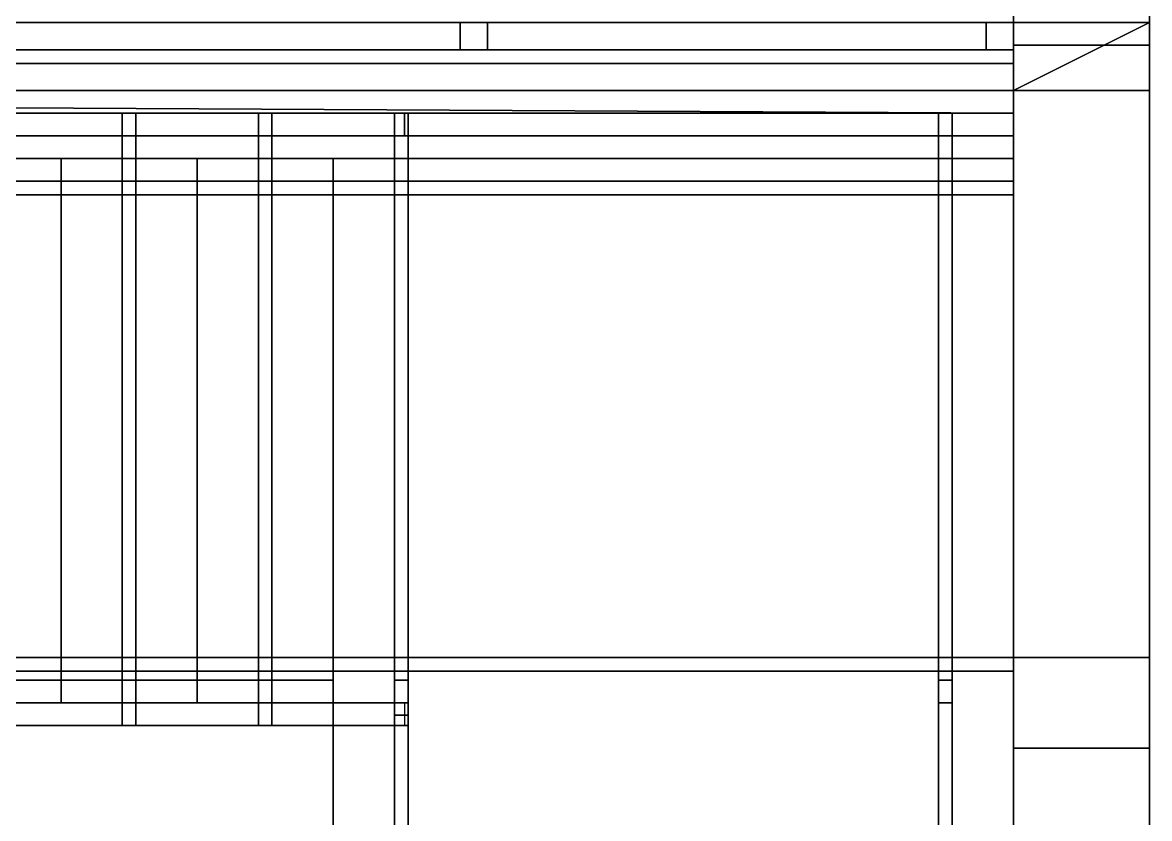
# Model space of a CAD drawing. Header units: millimetres. Extents: x 116.8 to 135.8, y -35.1 to -13.1.
# Drawn here: x 131.358 to 133.843, y -24.745 to -22.99 of the extents above; entities that cross this region are included whole.
import ezdxf

# ---------------------------------------------------------------- set-up
doc = ezdxf.new("R2010")
doc.units = ezdxf.units.MM
for name, color, linetype in [('copertura', 252, 'Continuous'), ('cromato', 251, 'Continuous'), ('Layer_riv', 41, 'Continuous'), ('marmo', 7, 'Continuous'), ('parete_interna', 7, 'Continuous'), ('pavimento', 253, 'Continuous'), ('RIVESTIMENTO', 33, 'Continuous'), ('soffitto', 41, 'Continuous'), ('vetro', 137, 'Continuous')]:
    doc.layers.add(name, color=color, linetype=linetype)

msp = doc.modelspace()

# ---------------------------------------------------------------- linework, layer by layer
at = {"layer": 'copertura'}
for points in [[(133.843, -22.4899, 5.6817), (133.843, -23.1399, 5.7), (128.843, -23.1399, 5.7), (128.843, -22.4899, 5.7)], [(128.843, -22.4899, 6), (128.843, -23.1399, 6), (133.843, -23.1399, 6), (133.843, -22.4899, 5.9817)], [(133.843, -23.1399, 5.7), (133.843, -22.4899, 5.6817), (133.843, -22.4899, 5.9817), (133.843, -23.1399, 6)], [(133.843, -25.6399, 6.3), (126.343, -25.6399, 6.3), (126.343, -23.1399, 6.3), (133.843, -23.1399, 6.3)], [(126.343, -23.1399, 5.7), (133.843, -23.1399, 5.7), (133.843, -23.1399, 6.3), (126.343, -23.1399, 6.3)], [(128.843, -23.1399, 5.7), (133.843, -23.1399, 5.7), (133.843, -23.1399, 6), (128.843, -23.1399, 6)], [(133.843, -23.1399, 5.7), (133.843, -23.1399, 6.3), (133.843, -28.1399, 6.3), (133.843, -28.1399, 5.7)]]:
    msp.add_3dface(points, dxfattribs=at)
at = {"layer": 'cromato'}
for points in [[(132.383, -23.0499), (132.383, -22.9899), (132.323, -22.9899), (132.323, -23.0499)], [(132.323, -23.0499, 5.7), (132.323, -22.9899, 5.7), (132.383, -22.9899, 5.7), (132.383, -23.0499, 5.7)], [(132.323, -23.0499), (132.323, -22.9899), (132.323, -22.9899, 5.7), (132.323, -23.0499, 5.7)], [(132.323, -22.9899), (132.383, -22.9899), (132.383, -22.9899, 5.7), (132.323, -22.9899, 5.7)], [(132.383, -22.9899), (132.383, -23.0499), (132.383, -23.0499, 5.7), (132.383, -22.9899, 5.7)], [(133.543, -23.0499), (133.543, -22.9899), (133.483, -22.9899), (133.483, -23.0499)], [(133.483, -23.0499, 5.7), (133.483, -22.9899, 5.7), (133.543, -22.9899, 5.7), (133.543, -23.0499, 5.7)], [(133.483, -23.0499), (133.483, -22.9899), (133.483, -22.9899, 5.7), (133.483, -23.0499, 5.7)], [(133.483, -22.9899), (133.543, -22.9899), (133.543, -22.9899, 5.7), (133.483, -22.9899, 5.7)], [(133.543, -22.9899), (133.543, -23.0499), (133.543, -23.0499, 5.7), (133.543, -22.9899, 5.7)], [(132.383, -23.0499, 5.7), (132.323, -23.0499, 5.7), (132.323, -23.0499), (132.383, -23.0499)], [(133.543, -23.0499, 5.7), (133.483, -23.0499, 5.7), (133.483, -23.0499), (133.543, -23.0499)], [(132.2003, -23.1899, 1.9475), (132.208, -23.1899, 1.9175), (129.408, -23.1899, 0.3784), (129.408, -23.1899, 0.4126)], [(129.408, -23.1899, 0.3784), (132.208, -23.1899, 1.9175), (132.208, -23.2399, 1.9175), (129.408, -23.2399, 0.3784)], [(132.2003, -23.2399, 1.9475), (129.408, -23.2399, 0.4126), (129.408, -23.1899, 0.4126), (132.2003, -23.1899, 1.9475)], [(132.2003, -23.1899, 2.3292), (132.208, -23.1899, 2.2992), (129.408, -23.1899, 0.76), (129.408, -23.1899, 0.7943)], [(129.408, -23.1899, 0.76), (132.208, -23.1899, 2.2992), (132.208, -23.2399, 2.2992), (129.408, -23.2399, 0.76)], [(132.2003, -23.2399, 2.3292), (129.408, -23.2399, 0.7943), (129.408, -23.1899, 0.7943), (132.2003, -23.1899, 2.3292)], [(131.578, -23.1899, 0.9817), (131.608, -23.1899, 0.9817), (131.608, -23.1899, 1.9694), (131.578, -23.1899, 1.9529)], [(131.578, -23.1899, 1.9529), (131.608, -23.1899, 1.9694), (131.608, -23.2399, 1.9694), (131.578, -23.2399, 1.9529)], [(131.608, -23.1899, 0.9817), (131.578, -23.1899, 0.9817), (131.578, -23.2399, 0.9817), (131.608, -23.2399, 0.9817)], [(131.578, -23.2399, 0.9817), (131.578, -23.2399, 1.9529), (131.578, -23.1899, 1.9529), (131.578, -23.1899, 0.9817)], [(131.608, -23.1899, 1.9694), (131.608, -23.1899, 0.9817), (131.608, -23.2399, 0.9817), (131.608, -23.2399, 1.9694)], [(131.878, -23.1899, 1.1483), (131.908, -23.1899, 1.1483), (131.908, -23.1899, 2.1343), (131.878, -23.1899, 2.1178)], [(131.878, -23.1899, 2.1178), (131.908, -23.1899, 2.1343), (131.908, -23.2399, 2.1343), (131.878, -23.2399, 2.1178)], [(131.908, -23.1899, 1.1483), (131.878, -23.1899, 1.1483), (131.878, -23.2399, 1.1483), (131.908, -23.2399, 1.1483)], [(131.878, -23.2399, 1.1483), (131.878, -23.2399, 2.1178), (131.878, -23.1899, 2.1178), (131.878, -23.1899, 1.1483)], [(131.908, -23.1899, 2.1343), (131.908, -23.1899, 1.1483), (131.908, -23.2399, 1.1483), (131.908, -23.2399, 2.1343)], [(132.178, -23.1899, 1.2992), (132.208, -23.1899, 1.2992), (132.208, -23.1899, 2.2992), (132.178, -23.1899, 2.2827)], [(132.178, -23.1899, 2.2827), (132.208, -23.1899, 2.2992), (132.208, -23.2399, 2.2992), (132.178, -23.2399, 2.2827)], [(132.208, -23.1899, 1.2992), (132.178, -23.1899, 1.2992), (132.178, -23.2399, 1.2992), (132.208, -23.2399, 1.2992)], [(132.178, -23.2399, 1.2992), (132.178, -23.2399, 2.2827), (132.178, -23.1899, 2.2827), (132.178, -23.1899, 1.2992)], [(132.208, -23.1899, 1.9175), (132.2003, -23.1899, 1.9475), (132.2003, -23.2399, 1.9475), (132.208, -23.2399, 1.9175)], [(132.208, -23.1899, 2.2992), (132.2003, -23.1899, 2.3292), (132.2003, -23.2399, 2.3292), (132.208, -23.2399, 2.2992)], [(133.543, -23.1899, 2.3292), (133.543, -23.1899, 2.2992), (132.208, -23.1899, 2.2992), (132.2003, -23.1899, 2.3292)], [(132.2003, -23.1899, 2.3292), (132.208, -23.1899, 2.2992), (132.208, -23.2399, 2.2992), (132.2003, -23.2399, 2.3292)], [(133.543, -23.2399, 2.3292), (132.2003, -23.2399, 2.3292), (132.2003, -23.1899, 2.3292), (133.543, -23.1899, 2.3292)], [(133.543, -23.1899, 1.9475), (133.543, -23.1899, 1.9175), (132.208, -23.1899, 1.9175), (132.2003, -23.1899, 1.9475)], [(132.2003, -23.1899, 1.9475), (132.208, -23.1899, 1.9175), (132.208, -23.2399, 1.9175), (132.2003, -23.2399, 1.9475)], [(133.543, -23.2399, 1.9475), (132.2003, -23.2399, 1.9475), (132.2003, -23.1899, 1.9475), (133.543, -23.1899, 1.9475)], [(132.208, -23.1899, 2.2992), (132.208, -23.1899, 1.2992), (132.208, -23.2399, 1.2992), (132.208, -23.2399, 2.2992)], [(132.208, -23.1899, 2.2992), (133.543, -23.1899, 2.2992), (133.543, -23.2399, 2.2992), (132.208, -23.2399, 2.2992)], [(132.208, -23.1899, 1.9175), (133.543, -23.1899, 1.9175), (133.543, -23.2399, 1.9175), (132.208, -23.2399, 1.9175)], [(133.378, -23.1899, 1.2992), (133.408, -23.1899, 1.2992), (133.408, -23.1899, 2.2992), (133.378, -23.1899, 2.2992)], [(133.378, -23.1899, 2.2992), (133.408, -23.1899, 2.2992), (133.408, -23.2399, 2.2992), (133.378, -23.2399, 2.2992)], [(133.408, -23.1899, 1.2992), (133.378, -23.1899, 1.2992), (133.378, -23.2399, 1.2992), (133.408, -23.2399, 1.2992)], [(133.378, -23.2399, 1.2992), (133.378, -23.2399, 2.2992), (133.378, -23.1899, 2.2992), (133.378, -23.1899, 1.2992)], [(133.408, -23.1899, 2.2992), (133.408, -23.1899, 1.2992), (133.408, -23.2399, 1.2992), (133.408, -23.2399, 2.2992)], [(133.543, -23.1899, 2.2992), (133.543, -23.1899, 2.3292), (133.543, -23.2399, 2.3292), (133.543, -23.2399, 2.2992)], [(133.543, -23.1899, 1.9175), (133.543, -23.1899, 1.9475), (133.543, -23.2399, 1.9475), (133.543, -23.2399, 1.9175)], [(129.408, -23.2399, 0.4126), (129.408, -23.2399, 0.3784), (132.208, -23.2399, 1.9175), (132.2003, -23.2399, 1.9475)], [(129.408, -23.2399, 0.7943), (129.408, -23.2399, 0.76), (132.208, -23.2399, 2.2992), (132.2003, -23.2399, 2.3292)], [(131.608, -23.2399, 1.0117), (131.608, -23.2399, 0.9817), (131.578, -23.2399, 0.9817), (131.578, -23.2399, 1.0117)], [(131.578, -23.2399, 1.0117), (131.578, -23.2399, 0.9817), (131.578, -23.3399, 0.9817), (131.578, -23.3399, 1.0117)], [(131.578, -23.2399, 0.9817), (131.608, -23.2399, 0.9817), (131.608, -23.3399, 0.9817), (131.578, -23.3399, 0.9817)], [(131.608, -23.3399, 1.0117), (131.578, -23.3399, 1.0117), (131.578, -23.2399, 1.0117), (131.608, -23.2399, 1.0117)], [(131.578, -23.2399, 1.9529), (131.608, -23.2399, 1.9694), (131.608, -23.2399, 0.9817), (131.578, -23.2399, 0.9817)], [(131.608, -23.2399, 0.9817), (131.608, -23.2399, 1.0117), (131.608, -23.3399, 1.0117), (131.608, -23.3399, 0.9817)], [(131.908, -23.2399, 1.1783), (131.908, -23.2399, 1.1483), (131.878, -23.2399, 1.1483), (131.878, -23.2399, 1.1783)], [(131.878, -23.2399, 1.1783), (131.878, -23.2399, 1.1483), (131.878, -23.3399, 1.1483), (131.878, -23.3399, 1.1783)], [(131.878, -23.2399, 1.1483), (131.908, -23.2399, 1.1483), (131.908, -23.3399, 1.1483), (131.878, -23.3399, 1.1483)], [(131.908, -23.3399, 1.1783), (131.878, -23.3399, 1.1783), (131.878, -23.2399, 1.1783), (131.908, -23.2399, 1.1783)], [(131.878, -23.2399, 2.1178), (131.908, -23.2399, 2.1343), (131.908, -23.2399, 1.1483), (131.878, -23.2399, 1.1483)], [(131.908, -23.2399, 1.1483), (131.908, -23.2399, 1.1783), (131.908, -23.3399, 1.1783), (131.908, -23.3399, 1.1483)], [(132.208, -23.2399, 1.3292), (132.208, -23.2399, 1.2992), (132.178, -23.2399, 1.2992), (132.178, -23.2399, 1.3292)], [(132.178, -23.2399, 1.3292), (132.178, -23.2399, 1.2992), (132.178, -23.3399, 1.2992), (132.178, -23.3399, 1.3292)], [(132.178, -23.2399, 1.2992), (132.208, -23.2399, 1.2992), (132.208, -23.3399, 1.2992), (132.178, -23.3399, 1.2992)], [(132.208, -23.3399, 1.3292), (132.178, -23.3399, 1.3292), (132.178, -23.2399, 1.3292), (132.208, -23.2399, 1.3292)], [(132.178, -23.2399, 2.2827), (132.208, -23.2399, 2.2992), (132.208, -23.2399, 1.2992), (132.178, -23.2399, 1.2992)], [(132.2003, -23.2399, 2.3292), (132.208, -23.2399, 2.2992), (133.543, -23.2399, 2.2992), (133.543, -23.2399, 2.3292)], [(132.2003, -23.2399, 1.9475), (132.208, -23.2399, 1.9175), (133.543, -23.2399, 1.9175), (133.543, -23.2399, 1.9475)], [(132.208, -23.2399, 1.2992), (132.208, -23.2399, 1.3292), (132.208, -23.3399, 1.3292), (132.208, -23.3399, 1.2992)], [(133.378, -23.2399, 1.3292), (133.378, -23.2399, 1.2992), (133.378, -23.3399, 1.2992), (133.378, -23.3399, 1.3292)], [(133.378, -23.2399, 1.2992), (133.408, -23.2399, 1.2992), (133.408, -23.3399, 1.2992), (133.378, -23.3399, 1.2992)], [(133.408, -23.3399, 1.3292), (133.378, -23.3399, 1.3292), (133.378, -23.2399, 1.3292), (133.408, -23.2399, 1.3292)], [(133.408, -23.2399, 1.3292), (133.408, -23.2399, 1.2992), (133.378, -23.2399, 1.2992), (133.378, -23.2399, 1.3292)], [(133.378, -23.2399, 2.2992), (133.408, -23.2399, 2.2992), (133.408, -23.2399, 1.2992), (133.378, -23.2399, 1.2992)], [(133.408, -23.2399, 1.2992), (133.408, -23.2399, 1.3292), (133.408, -23.3399, 1.3292), (133.408, -23.3399, 1.2992)], [(131.443, -23.3399, 0.97), (131.443, -23.3399, 0.95), (131.143, -23.3399, 0.95), (131.143, -23.3399, 0.97)], [(131.143, -23.3399, 0.95), (131.443, -23.3399, 0.95), (131.443, -24.4399, 0.95), (131.143, -24.4399, 0.95)], [(131.443, -24.4399, 0.97), (131.143, -24.4399, 0.97), (131.143, -23.3399, 0.97), (131.443, -23.3399, 0.97)], [(131.578, -23.3399, 0.845), (131.608, -23.3399, 0.815), (131.308, -23.3399, 0.815), (131.308, -23.3399, 0.845)], [(131.308, -23.3399, 0.815), (131.608, -23.3399, 0.815), (131.608, -23.3699, 0.815), (131.308, -23.3699, 0.815)], [(131.578, -23.3699, 0.845), (131.308, -23.3699, 0.845), (131.308, -23.3399, 0.845), (131.578, -23.3399, 0.845)], [(131.443, -23.3399, 0.95), (131.443, -23.3399, 0.97), (131.443, -24.4399, 0.97), (131.443, -24.4399, 0.95)], [(131.743, -23.3399, 1.1367), (131.743, -23.3399, 1.1167), (131.443, -23.3399, 1.1167), (131.443, -23.3399, 1.1367)], [(131.443, -23.3399, 1.1367), (131.443, -23.3399, 1.1167), (131.443, -24.4399, 1.1167), (131.443, -24.4399, 1.1367)], [(131.443, -23.3399, 1.1167), (131.743, -23.3399, 1.1167), (131.743, -24.4399, 1.1167), (131.443, -24.4399, 1.1167)], [(131.743, -24.4399, 1.1367), (131.443, -24.4399, 1.1367), (131.443, -23.3399, 1.1367), (131.743, -23.3399, 1.1367)], [(131.608, -23.3399, 1.1167), (131.608, -23.3399, 0.815), (131.578, -23.3399, 0.845), (131.578, -23.3399, 1.1167)], [(131.578, -23.3399, 1.1167), (131.578, -23.3399, 0.845), (131.578, -23.3699, 0.845), (131.578, -23.3699, 1.1167)], [(131.578, -23.3399, 0.845), (131.608, -23.3399, 0.815), (131.608, -23.3699, 0.815), (131.578, -23.3699, 0.845)], [(131.608, -23.3699, 1.1167), (131.578, -23.3699, 1.1167), (131.578, -23.3399, 1.1167), (131.608, -23.3399, 1.1167)], [(131.608, -23.3399, 0.815), (131.578, -23.3399, 0.845), (131.578, -23.3699, 0.845), (131.608, -23.3699, 0.815)], [(131.608, -23.3399, 0.845), (131.608, -23.3399, 0.815), (131.578, -23.3399, 0.815), (131.578, -23.3399, 0.845)], [(131.578, -23.3399, 0.845), (131.578, -23.3399, 0.815), (131.578, -24.4399, 0.815), (131.578, -24.4399, 0.845)], [(131.578, -23.3399, 0.815), (131.608, -23.3399, 0.815), (131.608, -24.4399, 0.815), (131.578, -24.4399, 0.815)], [(131.608, -24.4399, 0.845), (131.578, -24.4399, 0.845), (131.578, -23.3399, 0.845), (131.608, -23.3399, 0.845)], [(131.578, -23.3399, 1.0117), (131.578, -23.3399, 0.9817), (131.608, -23.3399, 0.9817), (131.608, -23.3399, 1.0117)], [(131.878, -23.3399, 1.0117), (131.908, -23.3399, 0.9817), (131.608, -23.3399, 0.9817), (131.608, -23.3399, 1.0117)], [(131.608, -23.3399, 1.0117), (131.608, -23.3399, 0.9817), (131.608, -23.3699, 0.9817), (131.608, -23.3699, 1.0117)], [(131.608, -23.3399, 0.9817), (131.908, -23.3399, 0.9817), (131.908, -23.3699, 0.9817), (131.608, -23.3699, 0.9817)], [(131.878, -23.3699, 1.0117), (131.608, -23.3699, 1.0117), (131.608, -23.3399, 1.0117), (131.878, -23.3399, 1.0117)], [(131.608, -23.3399, 0.815), (131.608, -23.3399, 1.1167), (131.608, -23.3699, 1.1167), (131.608, -23.3699, 0.815)], [(131.608, -23.3399, 0.815), (131.608, -23.3399, 0.845), (131.608, -24.4399, 0.845), (131.608, -24.4399, 0.815)], [(131.743, -23.3399, 1.1167), (131.743, -23.3399, 1.1367), (131.743, -24.4399, 1.1367), (131.743, -24.4399, 1.1167)], [(132.043, -23.3399, 1.3033), (132.043, -23.3399, 1.2833), (131.743, -23.3399, 1.2833), (131.743, -23.3399, 1.3033)], [(131.743, -23.3399, 1.3033), (131.743, -23.3399, 1.2833), (131.743, -24.4399, 1.2833), (131.743, -24.4399, 1.3033)], [(131.743, -23.3399, 1.2833), (132.043, -23.3399, 1.2833), (132.043, -24.4399, 1.2833), (131.743, -24.4399, 1.2833)], [(132.043, -24.4399, 1.3033), (131.743, -24.4399, 1.3033), (131.743, -23.3399, 1.3033), (132.043, -23.3399, 1.3033)], [(131.908, -23.3399, 0.9817), (131.878, -23.3399, 1.0117), (131.878, -23.3699, 1.0117), (131.908, -23.3699, 0.9817)], [(131.908, -23.3399, 1.2833), (131.908, -23.3399, 0.9817), (131.878, -23.3399, 1.0117), (131.878, -23.3399, 1.2833)], [(131.878, -23.3399, 1.2833), (131.878, -23.3399, 1.0117), (131.878, -23.3699, 1.0117), (131.878, -23.3699, 1.2833)], [(131.878, -23.3399, 1.0117), (131.908, -23.3399, 0.9817), (131.908, -23.3699, 0.9817), (131.878, -23.3699, 1.0117)], [(131.908, -23.3699, 1.2833), (131.878, -23.3699, 1.2833), (131.878, -23.3399, 1.2833), (131.908, -23.3399, 1.2833)], [(131.908, -23.3399, 1.0117), (131.908, -23.3399, 0.9817), (131.878, -23.3399, 0.9817), (131.878, -23.3399, 1.0117)], [(131.878, -23.3399, 1.0117), (131.878, -23.3399, 0.9817), (131.878, -24.4399, 0.9817), (131.878, -24.4399, 1.0117)], [(131.878, -23.3399, 0.9817), (131.908, -23.3399, 0.9817), (131.908, -24.4399, 0.9817), (131.878, -24.4399, 0.9817)], [(131.908, -24.4399, 1.0117), (131.878, -24.4399, 1.0117), (131.878, -23.3399, 1.0117), (131.908, -23.3399, 1.0117)], [(131.878, -23.3399, 1.1783), (131.878, -23.3399, 1.1483), (131.908, -23.3399, 1.1483), (131.908, -23.3399, 1.1783)], [(133.543, -23.3399, 1.1783), (133.543, -23.3399, 1.1483), (131.908, -23.3399, 1.1483), (131.908, -23.3399, 1.1783)], [(131.908, -23.3399, 1.1783), (131.908, -23.3399, 1.1483), (131.908, -23.3699, 1.1483), (131.908, -23.3699, 1.1783)], [(131.908, -23.3399, 1.1483), (133.543, -23.3399, 1.1483), (133.543, -23.3699, 1.1483), (131.908, -23.3699, 1.1483)], [(133.543, -23.3699, 1.1783), (131.908, -23.3699, 1.1783), (131.908, -23.3399, 1.1783), (133.543, -23.3399, 1.1783)], [(131.908, -23.3399, 0.9817), (131.908, -23.3399, 1.2833), (131.908, -23.3699, 1.2833), (131.908, -23.3699, 0.9817)], [(131.908, -23.3399, 0.9817), (131.908, -23.3399, 1.0117), (131.908, -24.4399, 1.0117), (131.908, -24.4399, 0.9817)], [(132.043, -23.3399, 1.2833), (132.043, -23.3399, 1.3033), (132.043, -24.4399, 1.3033), (132.043, -24.4399, 1.2833)], [(133.543, -23.3399, 1.47), (133.543, -23.3399, 1.45), (132.043, -23.3399, 1.45), (132.043, -23.3399, 1.47)], [(132.043, -23.3399, 1.47), (132.043, -23.3399, 1.45), (132.043, -26.0399, 1.45), (132.043, -26.0399, 1.47)], [(132.043, -23.3399, 1.45), (133.543, -23.3399, 1.45), (133.543, -26.0399, 1.45), (132.043, -26.0399, 1.45)], [(133.543, -26.0399, 1.47), (132.043, -26.0399, 1.47), (132.043, -23.3399, 1.47), (133.543, -23.3399, 1.47)], [(132.208, -23.3399, 1.45), (132.208, -23.3399, 1.1783), (132.178, -23.3399, 1.1783), (132.178, -23.3399, 1.45)], [(132.178, -23.3399, 1.45), (132.178, -23.3399, 1.1783), (132.178, -23.3699, 1.1783), (132.178, -23.3699, 1.45)], [(132.178, -23.3399, 1.1783), (132.208, -23.3399, 1.1783), (132.208, -23.3699, 1.1783), (132.178, -23.3699, 1.1783)], [(132.208, -23.3699, 1.45), (132.178, -23.3699, 1.45), (132.178, -23.3399, 1.45), (132.208, -23.3399, 1.45)], [(132.208, -23.3399, 1.1783), (132.208, -23.3399, 1.1483), (132.178, -23.3399, 1.1483), (132.178, -23.3399, 1.1783)], [(132.178, -23.3399, 1.1783), (132.178, -23.3399, 1.1483), (132.178, -24.4399, 1.1483), (132.178, -24.4399, 1.1783)], [(132.178, -23.3399, 1.1483), (132.208, -23.3399, 1.1483), (132.208, -24.4399, 1.1483), (132.178, -24.4399, 1.1483)], [(132.208, -24.4399, 1.1783), (132.178, -24.4399, 1.1783), (132.178, -23.3399, 1.1783), (132.208, -23.3399, 1.1783)], [(132.178, -23.3399, 1.3292), (132.178, -23.3399, 1.2992), (132.208, -23.3399, 1.2992), (132.208, -23.3399, 1.3292)], [(132.208, -23.3399, 1.1783), (132.208, -23.3399, 1.45), (132.208, -23.3699, 1.45), (132.208, -23.3699, 1.1783)], [(132.208, -23.3399, 1.1483), (132.208, -23.3399, 1.1783), (132.208, -24.4399, 1.1783), (132.208, -24.4399, 1.1483)], [(133.408, -23.3399, 1.45), (133.408, -23.3399, 1.1783), (133.378, -23.3399, 1.1783), (133.378, -23.3399, 1.45)], [(133.378, -23.3399, 1.45), (133.378, -23.3399, 1.1783), (133.378, -23.3699, 1.1783), (133.378, -23.3699, 1.45)], [(133.378, -23.3399, 1.1783), (133.408, -23.3399, 1.1783), (133.408, -23.3699, 1.1783), (133.378, -23.3699, 1.1783)], [(133.408, -23.3699, 1.45), (133.378, -23.3699, 1.45), (133.378, -23.3399, 1.45), (133.408, -23.3399, 1.45)], [(133.408, -23.3399, 1.1783), (133.408, -23.3399, 1.1483), (133.378, -23.3399, 1.1483), (133.378, -23.3399, 1.1783)], [(133.378, -23.3399, 1.1783), (133.378, -23.3399, 1.1483), (133.378, -24.4399, 1.1483), (133.378, -24.4399, 1.1783)], [(133.378, -23.3399, 1.1483), (133.408, -23.3399, 1.1483), (133.408, -24.4399, 1.1483), (133.378, -24.4399, 1.1483)], [(133.408, -24.4399, 1.1783), (133.378, -24.4399, 1.1783), (133.378, -23.3399, 1.1783), (133.408, -23.3399, 1.1783)], [(133.378, -23.3399, 1.3292), (133.378, -23.3399, 1.2992), (133.408, -23.3399, 1.2992), (133.408, -23.3399, 1.3292)], [(133.408, -23.3399, 1.1783), (133.408, -23.3399, 1.45), (133.408, -23.3699, 1.45), (133.408, -23.3699, 1.1783)], [(133.408, -23.3399, 1.1483), (133.408, -23.3399, 1.1783), (133.408, -24.4399, 1.1783), (133.408, -24.4399, 1.1483)], [(133.543, -23.3399, 1.45), (133.543, -23.3399, 1.47), (133.543, -26.0399, 1.47), (133.543, -26.0399, 1.45)], [(133.543, -23.3399, 1.1483), (133.543, -23.3399, 1.1783), (133.543, -23.3699, 1.1783), (133.543, -23.3699, 1.1483)], [(131.308, -23.3699, 0.845), (131.308, -23.3699, 0.815), (131.608, -23.3699, 0.815), (131.578, -23.3699, 0.845)], [(131.578, -23.3699, 1.1167), (131.578, -23.3699, 0.845), (131.608, -23.3699, 0.815), (131.608, -23.3699, 1.1167)], [(131.608, -23.3699, 1.0117), (131.608, -23.3699, 0.9817), (131.908, -23.3699, 0.9817), (131.878, -23.3699, 1.0117)], [(131.878, -23.3699, 1.2833), (131.878, -23.3699, 1.0117), (131.908, -23.3699, 0.9817), (131.908, -23.3699, 1.2833)], [(131.908, -23.3699, 1.1783), (131.908, -23.3699, 1.1483), (133.543, -23.3699, 1.1483), (133.543, -23.3699, 1.1783)], [(132.178, -23.3699, 1.45), (132.178, -23.3699, 1.1783), (132.208, -23.3699, 1.1783), (132.208, -23.3699, 1.45)], [(133.378, -23.3699, 1.45), (133.378, -23.3699, 1.1783), (133.408, -23.3699, 1.1783), (133.408, -23.3699, 1.45)], [(131.578, -24.3899, 0.845), (131.608, -24.3899, 0.815), (131.308, -24.3899, 0.815), (131.308, -24.3899, 0.845)], [(131.308, -24.3899, 0.815), (131.608, -24.3899, 0.815), (131.608, -24.4199, 0.815), (131.308, -24.4199, 0.815)], [(131.578, -24.4199, 0.845), (131.308, -24.4199, 0.845), (131.308, -24.3899, 0.845), (131.578, -24.3899, 0.845)], [(131.608, -24.3899, 0.815), (131.578, -24.3899, 0.845), (131.578, -24.4199, 0.845), (131.608, -24.4199, 0.815)], [(131.608, -24.3899, 1.1167), (131.608, -24.3899, 0.815), (131.578, -24.3899, 0.845), (131.578, -24.3899, 1.1167)], [(131.578, -24.3899, 1.1167), (131.578, -24.3899, 0.845), (131.578, -24.4199, 0.845), (131.578, -24.4199, 1.1167)], [(131.578, -24.3899, 0.845), (131.608, -24.3899, 0.815), (131.608, -24.4199, 0.815), (131.578, -24.4199, 0.845)], [(131.608, -24.4199, 1.1167), (131.578, -24.4199, 1.1167), (131.578, -24.3899, 1.1167), (131.608, -24.3899, 1.1167)], [(131.608, -24.3899, 1.0117), (131.608, -24.3899, 0.9817), (131.578, -24.3899, 0.9817), (131.578, -24.3899, 1.0117)], [(131.578, -24.3899, 1.0117), (131.578, -24.3899, 0.9817), (131.578, -24.4899, 0.9817), (131.578, -24.4899, 1.0117)], [(131.578, -24.3899, 0.9817), (131.608, -24.3899, 0.9817), (131.608, -24.4899, 0.9817), (131.578, -24.4899, 0.9817)], [(131.608, -24.4899, 1.0117), (131.578, -24.4899, 1.0117), (131.578, -24.3899, 1.0117), (131.608, -24.3899, 1.0117)], [(131.608, -24.3899, 0.815), (131.608, -24.3899, 1.1167), (131.608, -24.4199, 1.1167), (131.608, -24.4199, 0.815)], [(131.878, -24.3899, 1.0117), (131.908, -24.3899, 0.9817), (131.608, -24.3899, 0.9817), (131.608, -24.3899, 1.0117)], [(131.608, -24.3899, 1.0117), (131.608, -24.3899, 0.9817), (131.608, -24.4199, 0.9817), (131.608, -24.4199, 1.0117)], [(131.608, -24.3899, 0.9817), (131.908, -24.3899, 0.9817), (131.908, -24.4199, 0.9817), (131.608, -24.4199, 0.9817)], [(131.878, -24.4199, 1.0117), (131.608, -24.4199, 1.0117), (131.608, -24.3899, 1.0117), (131.878, -24.3899, 1.0117)], [(131.608, -24.3899, 0.9817), (131.608, -24.3899, 1.0117), (131.608, -24.4899, 1.0117), (131.608, -24.4899, 0.9817)], [(131.908, -24.3899, 0.9817), (131.878, -24.3899, 1.0117), (131.878, -24.4199, 1.0117), (131.908, -24.4199, 0.9817)], [(131.908, -24.3899, 1.2833), (131.908, -24.3899, 0.9817), (131.878, -24.3899, 1.0117), (131.878, -24.3899, 1.2833)], [(131.878, -24.3899, 1.2833), (131.878, -24.3899, 1.0117), (131.878, -24.4199, 1.0117), (131.878, -24.4199, 1.2833)], [(131.878, -24.3899, 1.0117), (131.908, -24.3899, 0.9817), (131.908, -24.4199, 0.9817), (131.878, -24.4199, 1.0117)], [(131.908, -24.4199, 1.2833), (131.878, -24.4199, 1.2833), (131.878, -24.3899, 1.2833), (131.908, -24.3899, 1.2833)], [(131.908, -24.3899, 1.1783), (131.908, -24.3899, 1.1483), (131.878, -24.3899, 1.1483), (131.878, -24.3899, 1.1783)], [(131.878, -24.3899, 1.1783), (131.878, -24.3899, 1.1483), (131.878, -24.4899, 1.1483), (131.878, -24.4899, 1.1783)], [(131.878, -24.3899, 1.1483), (131.908, -24.3899, 1.1483), (131.908, -24.4899, 1.1483), (131.878, -24.4899, 1.1483)], [(131.908, -24.4899, 1.1783), (131.878, -24.4899, 1.1783), (131.878, -24.3899, 1.1783), (131.908, -24.3899, 1.1783)], [(131.908, -24.3899, 0.9817), (131.908, -24.3899, 1.2833), (131.908, -24.4199, 1.2833), (131.908, -24.4199, 0.9817)], [(133.543, -24.3899, 1.1783), (133.543, -24.3899, 1.1483), (131.908, -24.3899, 1.1483), (131.908, -24.3899, 1.1783)], [(131.908, -24.3899, 1.1783), (131.908, -24.3899, 1.1483), (131.908, -24.4199, 1.1483), (131.908, -24.4199, 1.1783)], [(131.908, -24.3899, 1.1483), (133.543, -24.3899, 1.1483), (133.543, -24.4199, 1.1483), (131.908, -24.4199, 1.1483)], [(133.543, -24.4199, 1.1783), (131.908, -24.4199, 1.1783), (131.908, -24.3899, 1.1783), (133.543, -24.3899, 1.1783)], [(131.908, -24.3899, 1.1483), (131.908, -24.3899, 1.1783), (131.908, -24.4899, 1.1783), (131.908, -24.4899, 1.1483)], [(132.208, -24.3899, 1.45), (132.208, -24.3899, 1.1783), (132.178, -24.3899, 1.1783), (132.178, -24.3899, 1.45)], [(132.178, -24.3899, 1.45), (132.178, -24.3899, 1.1783), (132.178, -24.4199, 1.1783), (132.178, -24.4199, 1.45)], [(132.178, -24.3899, 1.1783), (132.208, -24.3899, 1.1783), (132.208, -24.4199, 1.1783), (132.178, -24.4199, 1.1783)], [(132.208, -24.4199, 1.45), (132.178, -24.4199, 1.45), (132.178, -24.3899, 1.45), (132.208, -24.3899, 1.45)], [(132.208, -24.3899, 1.3292), (132.208, -24.3899, 1.2992), (132.178, -24.3899, 1.2992), (132.178, -24.3899, 1.3292)], [(132.208, -24.4899, 1.3292), (132.178, -24.4899, 1.3292), (132.178, -24.3899, 1.3292), (132.208, -24.3899, 1.3292)], [(132.178, -24.3899, 1.3292), (132.178, -24.3899, 1.2992), (132.178, -24.4899, 1.2992), (132.178, -24.4899, 1.3292)], [(132.178, -24.3899, 1.2992), (132.208, -24.3899, 1.2992), (132.208, -24.4899, 1.2992), (132.178, -24.4899, 1.2992)], [(132.208, -24.3899, 1.1783), (132.208, -24.3899, 1.45), (132.208, -24.4199, 1.45), (132.208, -24.4199, 1.1783)], [(132.208, -24.3899, 1.2992), (132.208, -24.3899, 1.3292), (132.208, -24.4899, 1.3292), (132.208, -24.4899, 1.2992)], [(133.408, -24.3899, 1.45), (133.408, -24.3899, 1.1783), (133.378, -24.3899, 1.1783), (133.378, -24.3899, 1.45)], [(133.378, -24.3899, 1.45), (133.378, -24.3899, 1.1783), (133.378, -24.4199, 1.1783), (133.378, -24.4199, 1.45)], [(133.378, -24.3899, 1.1783), (133.408, -24.3899, 1.1783), (133.408, -24.4199, 1.1783), (133.378, -24.4199, 1.1783)], [(133.408, -24.4199, 1.45), (133.378, -24.4199, 1.45), (133.378, -24.3899, 1.45), (133.408, -24.3899, 1.45)], [(133.378, -24.3899, 1.2992), (133.408, -24.3899, 1.2992), (133.408, -24.4899, 1.2992), (133.378, -24.4899, 1.2992)], [(133.408, -24.4899, 1.3292), (133.378, -24.4899, 1.3292), (133.378, -24.3899, 1.3292), (133.408, -24.3899, 1.3292)], [(133.408, -24.3899, 1.3292), (133.408, -24.3899, 1.2992), (133.378, -24.3899, 1.2992), (133.378, -24.3899, 1.3292)], [(133.378, -24.3899, 1.3292), (133.378, -24.3899, 1.2992), (133.378, -24.4899, 1.2992), (133.378, -24.4899, 1.3292)], [(133.408, -24.3899, 1.2992), (133.408, -24.3899, 1.3292), (133.408, -24.4899, 1.3292), (133.408, -24.4899, 1.2992)], [(133.408, -24.3899, 1.1783), (133.408, -24.3899, 1.45), (133.408, -24.4199, 1.45), (133.408, -24.4199, 1.1783)], [(133.543, -24.3899, 1.1483), (133.543, -24.3899, 1.1783), (133.543, -24.4199, 1.1783), (133.543, -24.4199, 1.1483)], [(131.308, -24.4199, 0.845), (131.308, -24.4199, 0.815), (131.608, -24.4199, 0.815), (131.578, -24.4199, 0.845)], [(131.578, -24.4199, 1.1167), (131.578, -24.4199, 0.845), (131.608, -24.4199, 0.815), (131.608, -24.4199, 1.1167)], [(131.608, -24.4199, 1.0117), (131.608, -24.4199, 0.9817), (131.908, -24.4199, 0.9817), (131.878, -24.4199, 1.0117)], [(131.878, -24.4199, 1.2833), (131.878, -24.4199, 1.0117), (131.908, -24.4199, 0.9817), (131.908, -24.4199, 1.2833)], [(131.908, -24.4199, 1.1783), (131.908, -24.4199, 1.1483), (133.543, -24.4199, 1.1483), (133.543, -24.4199, 1.1783)], [(132.178, -24.4199, 1.45), (132.178, -24.4199, 1.1783), (132.208, -24.4199, 1.1783), (132.208, -24.4199, 1.45)], [(133.378, -24.4199, 1.45), (133.378, -24.4199, 1.1783), (133.408, -24.4199, 1.1783), (133.408, -24.4199, 1.45)], [(131.143, -24.4399, 0.97), (131.143, -24.4399, 0.95), (131.443, -24.4399, 0.95), (131.443, -24.4399, 0.97)], [(131.443, -24.4399, 1.1367), (131.443, -24.4399, 1.1167), (131.743, -24.4399, 1.1167), (131.743, -24.4399, 1.1367)], [(131.578, -24.4399, 0.845), (131.578, -24.4399, 0.815), (131.608, -24.4399, 0.815), (131.608, -24.4399, 0.845)], [(131.743, -24.4399, 1.3033), (131.743, -24.4399, 1.2833), (132.043, -24.4399, 1.2833), (132.043, -24.4399, 1.3033)], [(131.878, -24.4399, 1.0117), (131.878, -24.4399, 0.9817), (131.908, -24.4399, 0.9817), (131.908, -24.4399, 1.0117)], [(132.178, -24.4399, 1.1783), (132.178, -24.4399, 1.1483), (132.208, -24.4399, 1.1483), (132.208, -24.4399, 1.1783)], [(133.378, -24.4399, 1.1783), (133.378, -24.4399, 1.1483), (133.408, -24.4399, 1.1483), (133.408, -24.4399, 1.1783)], [(132.2003, -24.4899, 1.9475), (132.208, -24.4899, 1.9175), (129.408, -24.4899, 0.3784), (129.408, -24.4899, 0.4126)], [(129.408, -24.4899, 0.3784), (132.208, -24.4899, 1.9175), (132.208, -24.5399, 1.9175), (129.408, -24.5399, 0.3784)], [(132.2003, -24.5399, 1.9475), (129.408, -24.5399, 0.4126), (129.408, -24.4899, 0.4126), (132.2003, -24.4899, 1.9475)], [(132.2003, -24.4899, 2.3292), (132.208, -24.4899, 2.2992), (129.408, -24.4899, 0.76), (129.408, -24.4899, 0.7943)], [(129.408, -24.4899, 0.76), (132.208, -24.4899, 2.2992), (132.208, -24.5399, 2.2992), (129.408, -24.5399, 0.76)], [(132.2003, -24.5399, 2.3292), (129.408, -24.5399, 0.7943), (129.408, -24.4899, 0.7943), (132.2003, -24.4899, 2.3292)], [(131.578, -24.4899, 1.0117), (131.578, -24.4899, 0.9817), (131.608, -24.4899, 0.9817), (131.608, -24.4899, 1.0117)], [(131.578, -24.4899, 0.9817), (131.608, -24.4899, 0.9817), (131.608, -24.4899, 1.9694), (131.578, -24.4899, 1.9529)], [(131.578, -24.4899, 1.9529), (131.608, -24.4899, 1.9694), (131.608, -24.5399, 1.9694), (131.578, -24.5399, 1.9529)], [(131.578, -24.5399, 0.9817), (131.578, -24.5399, 1.9529), (131.578, -24.4899, 1.9529), (131.578, -24.4899, 0.9817)], [(131.608, -24.4899, 1.9694), (131.608, -24.4899, 0.9817), (131.608, -24.5399, 0.9817), (131.608, -24.5399, 1.9694)], [(131.878, -24.4899, 1.1783), (131.878, -24.4899, 1.1483), (131.908, -24.4899, 1.1483), (131.908, -24.4899, 1.1783)], [(131.878, -24.4899, 1.1483), (131.908, -24.4899, 1.1483), (131.908, -24.4899, 2.1343), (131.878, -24.4899, 2.1178)], [(131.908, -24.4899, 1.1483), (131.878, -24.4899, 1.1483), (131.878, -24.5399, 1.1483), (131.908, -24.5399, 1.1483)], [(131.878, -24.5399, 1.1483), (131.878, -24.5399, 2.1178), (131.878, -24.4899, 2.1178), (131.878, -24.4899, 1.1483)], [(131.908, -24.4899, 2.1343), (131.908, -24.4899, 1.1483), (131.908, -24.5399, 1.1483), (131.908, -24.5399, 2.1343)], [(132.178, -24.4899, 1.3292), (132.178, -24.4899, 1.2992), (132.208, -24.4899, 1.2992), (132.208, -24.4899, 1.3292)], [(132.178, -24.4899, 1.2992), (132.208, -24.4899, 1.2992), (132.208, -24.4899, 2.2992), (132.178, -24.4899, 2.2827)], [(132.208, -24.4899, 1.2992), (132.178, -24.4899, 1.2992), (132.178, -24.5399, 1.2992), (132.208, -24.5399, 1.2992)], [(132.178, -24.5399, 1.2992), (132.178, -24.5399, 2.2827), (132.178, -24.4899, 2.2827), (132.178, -24.4899, 1.2992)], [(132.208, -24.4899, 2.2992), (132.208, -24.4899, 1.2992), (132.208, -24.5399, 1.2992), (132.208, -24.5399, 2.2992)], [(133.408, -24.9899, 1.2992), (133.378, -24.9899, 1.2992), (133.378, -24.4899, 1.2992), (133.408, -24.4899, 1.2992)], [(133.378, -24.9899, 1.2992), (133.378, -24.9899, 1.3292), (133.378, -24.4899, 1.3292), (133.378, -24.4899, 1.2992)], [(133.378, -24.4899, 1.3292), (133.408, -24.4899, 1.3292), (133.408, -24.9899, 1.3292), (133.378, -24.9899, 1.3292)], [(133.408, -24.9899, 1.3292), (133.408, -24.9899, 1.2992), (133.408, -24.4899, 1.2992), (133.408, -24.4899, 1.3292)], [(132.178, -24.517, 2.2985), (132.178, -24.517, 2.2685), (132.178, -24.8899, 2.2685), (132.178, -24.8899, 2.2985)], [(132.178, -24.8899, 2.2685), (132.178, -24.517, 2.2685), (132.208, -24.517, 2.2685), (132.208, -24.8899, 2.2685)], [(132.178, -24.517, 2.2685), (132.178, -24.517, 2.2985), (132.208, -24.517, 2.2985), (132.208, -24.517, 2.2685)], [(132.208, -24.517, 2.2985), (132.208, -24.8899, 2.2985), (132.178, -24.8899, 2.2985), (132.178, -24.517, 2.2985)], [(132.178, -24.517, 1.9169), (132.178, -24.517, 1.8869), (132.178, -24.8899, 1.8869), (132.178, -24.8899, 1.9169)], [(132.178, -24.8899, 1.8869), (132.178, -24.517, 1.8869), (132.208, -24.517, 1.8869), (132.208, -24.8899, 1.8869)], [(132.178, -24.517, 1.8869), (132.178, -24.517, 1.9169), (132.208, -24.517, 1.9169), (132.208, -24.517, 1.8869)], [(132.208, -24.517, 1.9169), (132.208, -24.8899, 1.9169), (132.178, -24.8899, 1.9169), (132.178, -24.517, 1.9169)], [(132.208, -24.8899, 2.2985), (132.208, -24.8899, 2.2685), (132.208, -24.517, 2.2685), (132.208, -24.517, 2.2985)], [(132.208, -24.8899, 1.9169), (132.208, -24.8899, 1.8869), (132.208, -24.517, 1.8869), (132.208, -24.517, 1.9169)], [(129.408, -24.5399, 0.4126), (129.408, -24.5399, 0.3784), (132.208, -24.5399, 1.9175), (132.2003, -24.5399, 1.9475)], [(129.408, -24.5399, 0.7943), (129.408, -24.5399, 0.76), (132.208, -24.5399, 2.2992), (132.2003, -24.5399, 2.3292)], [(131.578, -24.5399, 1.9529), (131.608, -24.5399, 1.9694), (131.608, -24.5399, 0.9817), (131.578, -24.5399, 0.9817)], [(131.878, -24.5399, 2.1178), (131.908, -24.5399, 2.1343), (131.908, -24.5399, 1.1483), (131.878, -24.5399, 1.1483)], [(132.178, -24.5399, 2.2827), (132.208, -24.5399, 2.2992), (132.208, -24.5399, 1.2992), (132.178, -24.5399, 1.2992)]]:
    msp.add_3dface(points, dxfattribs=at)
at = {"layer": 'Layer_riv'}
for points in [[(131.443, -23.2899, 1), (131.443, -23.2899, 0.97), (131.143, -23.2899, 0.97), (131.143, -23.2899, 1)], [(131.143, -23.2899, 0.97), (131.443, -23.2899, 0.97), (131.443, -24.4899, 0.97), (131.143, -24.4899, 0.97)], [(131.443, -24.4899, 1), (131.143, -24.4899, 1), (131.143, -23.2899, 1), (131.443, -23.2899, 1)], [(131.443, -23.2899, 0.97), (131.443, -23.2899, 1), (131.443, -24.4899, 1), (131.443, -24.4899, 0.97)], [(131.743, -23.2899, 1.1667), (131.743, -23.2899, 1.1367), (131.443, -23.2899, 1.1367), (131.443, -23.2899, 1.1667)], [(131.443, -23.2899, 1.1667), (131.443, -23.2899, 1.1367), (131.443, -24.4899, 1.1367), (131.443, -24.4899, 1.1667)], [(131.443, -23.2899, 1.1367), (131.743, -23.2899, 1.1367), (131.743, -24.4899, 1.1367), (131.443, -24.4899, 1.1367)], [(131.743, -24.4899, 1.1667), (131.443, -24.4899, 1.1667), (131.443, -23.2899, 1.1667), (131.743, -23.2899, 1.1667)], [(131.743, -23.2899, 1.1367), (131.743, -23.2899, 1.1667), (131.743, -24.4899, 1.1667), (131.743, -24.4899, 1.1367)], [(132.043, -23.2899, 1.3333), (132.043, -23.2899, 1.3033), (131.743, -23.2899, 1.3033), (131.743, -23.2899, 1.3333)], [(131.743, -23.2899, 1.3333), (131.743, -23.2899, 1.3033), (131.743, -24.4899, 1.3033), (131.743, -24.4899, 1.3333)], [(131.743, -23.2899, 1.3033), (132.043, -23.2899, 1.3033), (132.043, -24.4899, 1.3033), (131.743, -24.4899, 1.3033)], [(132.043, -24.4899, 1.3333), (131.743, -24.4899, 1.3333), (131.743, -23.2899, 1.3333), (132.043, -23.2899, 1.3333)], [(132.043, -23.2899, 1.3033), (132.043, -23.2899, 1.3333), (132.043, -24.4899, 1.3333), (132.043, -24.4899, 1.3033)], [(133.543, -23.2899, 1.5), (133.543, -23.2899, 1.47), (132.043, -23.2899, 1.47), (132.043, -23.2899, 1.5)], [(132.043, -23.2899, 1.5), (132.043, -23.2899, 1.47), (132.043, -26.0899, 1.47), (132.043, -26.0899, 1.5)], [(132.043, -23.2899, 1.47), (133.543, -23.2899, 1.47), (133.543, -26.0899, 1.47), (132.043, -26.0899, 1.47)], [(133.543, -26.0899, 1.5), (132.043, -26.0899, 1.5), (132.043, -23.2899, 1.5), (133.543, -23.2899, 1.5)], [(133.543, -23.2899, 1.47), (133.543, -23.2899, 1.5), (133.543, -26.0899, 1.5), (133.543, -26.0899, 1.47)], [(131.143, -24.4899, 1), (131.143, -24.4899, 0.97), (131.443, -24.4899, 0.97), (131.443, -24.4899, 1)], [(131.443, -24.4899, 1.1667), (131.443, -24.4899, 1.1367), (131.743, -24.4899, 1.1367), (131.743, -24.4899, 1.1667)], [(131.743, -24.4899, 1.3333), (131.743, -24.4899, 1.3033), (132.043, -24.4899, 1.3033), (132.043, -24.4899, 1.3333)]]:
    msp.add_3dface(points, dxfattribs=at)
at = {"layer": 'marmo'}
for points in [[(128.543, -23.1399, -0.0183), (133.543, -23.1399, -0.0183), (133.843, -22.9899, -0.0183), (128.843, -22.9899, -0.0183)], [(128.843, -22.9899), (133.843, -22.9899), (133.543, -23.1399), (128.543, -23.1399)], [(128.843, -22.9899, -0.0183), (133.843, -22.9899, -0.0183), (133.843, -22.9899), (128.843, -22.9899)], [(133.843, -22.9899, -0.0183), (133.843, -33.1399, -0.0183), (133.543, -32.8399, -0.0183), (133.543, -23.1399, -0.0183)], [(133.543, -23.1399), (133.543, -32.8399), (133.843, -33.1399), (133.843, -22.9899)], [(133.843, -22.9899), (133.543, -23.1399), (133.543, -23.1399, -0.0183), (133.843, -22.9899, -0.0183)], [(133.843, -33.1399, -0.0183), (133.843, -22.9899, -0.0183), (133.843, -22.9899), (133.843, -33.1399)], [(133.543, -23.1399, -0.0183), (128.543, -23.1399, -0.0183), (128.543, -23.1399), (133.543, -23.1399)], [(133.543, -23.1399, -0.0183), (133.543, -32.8399, -0.0183), (133.543, -32.8399), (133.543, -23.1399)]]:
    msp.add_3dface(points, dxfattribs=at)
at = {"layer": 'parete_interna'}
for points in [[(133.843, -21.9102, 0.8), (133.543, -21.9465, 0.8), (133.543, -22.9899, 0.8), (133.843, -22.9899, 0.8)], [(133.843, -22.9899, 0.8), (133.843, -21.9102, 0.8), (133.843, -21.9102, 0.5), (133.843, -22.9899, 0.5)], [(133.543, -21.9465, 0.5), (133.543, -22.9899, 0.5), (133.543, -22.9899, 0.8), (133.543, -21.9465, 0.8)], [(133.543, -23.0399), (133.543, -23.8149), (133.543, -23.8149, 2.85), (133.543, -23.0399, 2.85)], [(133.543, -23.0399, 2.85), (133.543, -23.8149, 2.85), (133.543, -23.8149, 5.7), (133.543, -23.0399, 5.7)], [(133.543, -23.8149), (133.543, -24.5899), (133.543, -24.5899, 2.85), (133.543, -23.8149, 2.85)], [(133.543, -23.8149, 2.85), (133.543, -24.5899, 2.85), (133.543, -24.5899, 5.7), (133.543, -23.8149, 5.7)], [(133.543, -24.5899), (133.543, -25.4149), (133.543, -25.4149, 2.85), (133.543, -24.5899, 2.85)], [(133.543, -24.5899, 2.85), (133.543, -25.4149, 2.85), (133.543, -25.4149, 5.7), (133.543, -24.5899, 5.7)]]:
    msp.add_3dface(points, dxfattribs=at)
at = {"layer": 'pavimento'}
for points in [[(133.543, -23.1899, -0.0183), (133.543, -28.0149, -0.0183), (128.843, -28.0024, -0.0183), (128.843, -23.1649, -0.0183)], [(128.843, -23.1649), (128.843, -28.0024), (133.543, -28.0149), (133.543, -23.1899)], [(133.543, -23.1899), (128.843, -23.1649), (128.843, -23.1649, -0.0183), (133.543, -23.1899, -0.0183)], [(133.543, -28.0149, -0.0183), (133.543, -23.1899, -0.0183), (133.543, -23.1899), (133.543, -28.0149)]]:
    msp.add_3dface(points, dxfattribs=at)
at = {"layer": 'RIVESTIMENTO'}
for points in [[(133.843, -21.9102, 0.5), (133.543, -21.9465, 0.5), (133.543, -22.9899, 0.5), (133.843, -22.9899, 0.5)], [(133.843, -22.9899, 0.5), (133.843, -21.9102, 0.5), (133.843, -21.9102), (133.843, -22.9899)], [(133.543, -21.9465), (133.543, -22.9899), (133.543, -22.9899, 0.5), (133.543, -21.9465, 0.5)], [(133.843, -23.0399), (133.843, -24.5899), (133.543, -24.5899), (133.543, -23.0399)], [(133.543, -23.0399, 5.7), (133.543, -24.5899, 5.7), (133.843, -24.5899, 5.7), (133.843, -23.0399, 5.7)], [(133.843, -23.0399, 5.7), (133.543, -23.0399, 5.7), (133.543, -23.0399), (133.843, -23.0399)], [(133.843, -23.0399), (133.843, -26.2399), (133.843, -26.2399, 5.7), (133.843, -23.0399, 5.7)], [(133.843, -24.5899), (133.843, -26.2399), (133.543, -26.2399), (133.543, -24.5899)], [(133.543, -24.5899, 5.7), (133.543, -26.2399, 5.7), (133.843, -26.2399, 5.7), (133.843, -24.5899, 5.7)]]:
    msp.add_3dface(points, dxfattribs=at)
at = {"layer": 'soffitto'}
for points in [[(130.093, -23.1399, 5.7), (133.843, -23.1399, 5.7), (133.843, -24.3899, 5.7), (130.093, -24.3899, 5.7)], [(130.093, -24.3899, 5.7), (133.843, -24.3899, 5.7), (133.843, -25.6399, 5.7), (130.093, -25.6399, 5.7)]]:
    msp.add_3dface(points, dxfattribs=at)
at = {"layer": 'vetro'}
for points in [[(133.543, -23.0799), (133.543, -23.0499), (128.843, -23.0499), (128.843, -23.0799)], [(128.843, -23.0799, 5.7), (128.843, -23.0499, 5.7), (133.543, -23.0499, 5.7), (133.543, -23.0799, 5.7)], [(128.843, -23.0499), (133.543, -23.0499), (133.543, -23.0499, 5.7), (128.843, -23.0499, 5.7)], [(133.543, -23.0499), (133.543, -23.0799), (133.543, -23.0799, 5.7), (133.543, -23.0499, 5.7)], [(133.543, -23.0799, 5.7), (128.843, -23.0799, 5.7), (128.843, -23.0799), (133.543, -23.0799)]]:
    msp.add_3dface(points, dxfattribs=at)

doc.saveas('drawing.dxf')
